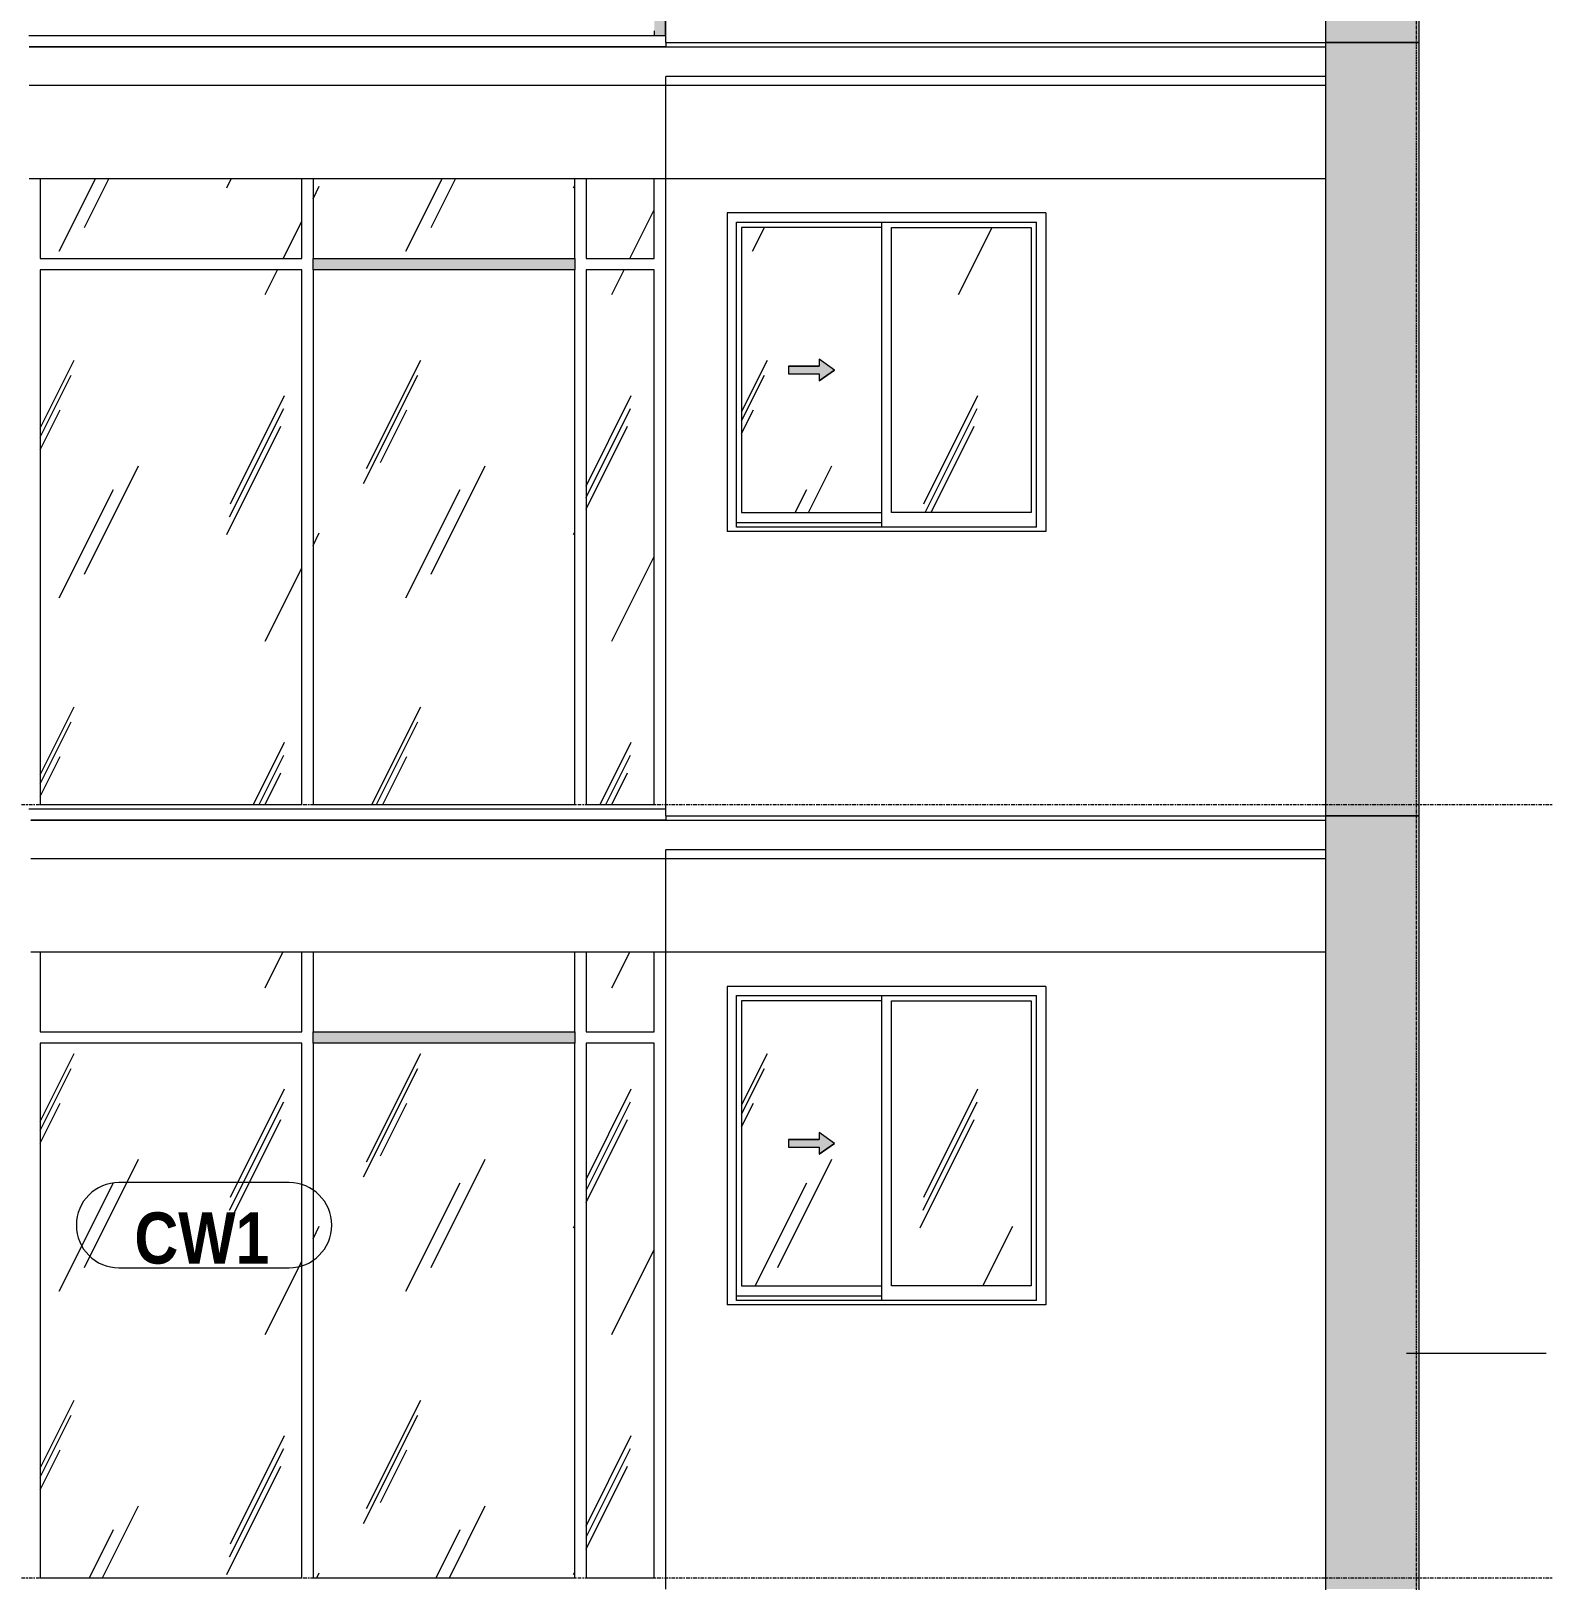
# Model space of a CAD drawing. Header units: millimetres. Extents: x 1240 to 198004, y -7796 to 35300.
# Drawn here: x 172974 to 179620, y 15790 to 22600 of the extents above; entities that cross this region are included whole.
import ezdxf

# ---------------------------------------------------------------- set-up
doc = ezdxf.new("R2010")
doc.units = ezdxf.units.MM
for name, pattern in [('1 NÉT CALL OUT', [6, 3, -3]), ('Centre', [31.75, 6.35, -4.7625, 15.875, -4.7625]), ('Grid Line', [22.225, 12.7, -3.175, 3.175, -3.175])]:
    doc.linetypes.add(name, pattern=pattern)
for name, color, linetype, lineweight in [('0-2', 50, 'Continuous', 5), ('A-DETL-GENF', 92, 'Continuous', 9), ('A-DETL-GENF-2', 92, '1 NÉT CALL OUT', 9), ('A-FLOR', 192, 'Continuous', 9), ('A-FLOR-2', 7, 'Continuous', 9), ('A-FLOR-LEVL-2', 51, 'Centre', 9), ('A-GLAZ', 151, 'Continuous', 9), ('A-GLAZ-3', 7, '1 NÉT CALL OUT', 9), ('A-GLAZ-CURT', 52, 'Continuous', 9), ('A-GLAZ-CWMG', 51, 'Continuous', 9), ('A-WALL', 113, 'Continuous', 9), ('A-WALL-IDEN', 211, 'Continuous', 9), ('A-WALL-PATT-3', 111, 'Continuous', 5), ('S-BEAM-3', 7, 'Continuous', 9), ('S-GRID-1', 1, 'Grid Line', 9)]:
    doc.layers.add(name, color=color, linetype=linetype, lineweight=lineweight)
doc.styles.add('Arial_B', font='arialbd.ttf', dxfattribs={"width": 0.85, "height": 225})
pattern_1 = [(63.435, (1790.26, 104.33), (-0.001, 1524.001), [532.46, -2875.304]), (63.435, (266.26, 104.33), (-0.001, 1524.001), [532.46, -2875.304]), (63.435, (2519.8, 398.8), (-0.001, 1524.001), [532.46, -2875.304]), (63.435, (995.8, 398.8), (-0.001, 1524.001), [532.46, -2875.304]), (63.435, (2409.4, 294.83), (-0.001, 1524.001), [532.46, -2875.304]), (63.435, (885.4, 294.83), (-0.001, 1524.001), [532.46, -2875.304]), (63.435, (2296.8, 890.1), (-0.001, 1524.001), [258.8, -3148.965]), (63.435, (772.8, 890.1), (-0.001, 1524.001), [258.8, -3148.965]), (63.435, (2223.2, 797.95), (-0.001, 1524.001), [532.46, -2875.304]), (63.435, (699.2, 797.95), (-0.001, 1524.001), [532.46, -2875.304]), (63.435, (2236.2, 864.1), (-0.001, 1524.001), [532.46, -2875.304]), (63.435, (712.2, 864.1), (-0.001, 1524.001), [532.46, -2875.304]), (63.435, (1621.35, 573.94), (-0.001, 1524.001), [532.46, -2875.304]), (63.435, (97.35, 573.94), (-0.001, 1524.001), [532.46, -2875.304]), (63.435, (1634.34, 651.9), (-0.001, 1524.001), [532.46, -2875.304]), (63.435, (110.34, 651.9), (-0.001, 1524.001), [532.46, -2875.304]), (63.435, (1637.84, 708.1), (-0.001, 1524.001), [532.46, -2875.304]), (63.435, (113.84, 708.1), (-0.001, 1524.001), [532.46, -2875.304])]
pattern_2 = [(63.435, (1790.26, 104.33), (-0.001, 1524.001), [532.46, -2875.304]), (63.435, (266.26, 104.33), (-0.001, 1524.001), [532.46, -2875.304]), (63.435, (2519.8, 398.8), (-0.001, 1524.001), [532.46, -2875.304]), (63.435, (995.8, 398.8), (-0.001, 1524.001), [532.46, -2875.304]), (63.435, (2409.4, 294.83), (-0.001, 1524.001), [532.46, -2875.304]), (63.435, (885.4, 294.83), (-0.001, 1524.001), [532.46, -2875.304]), (63.435, (2296.8, 890.1), (-0.001, 1524.001), [258.8, -3148.965]), (63.435, (772.8, 890.1), (-0.001, 1524.001), [258.8, -3148.965]), (63.435, (2223.2, 797.95), (-0.001, 1524.001), [532.46, -2875.304]), (63.435, (699.2, 797.95), (-0.001, 1524.001), [532.46, -2875.304]), (63.435, (2236.2, 864.1), (-0.001, 1524.001), [532.46, -2875.304]), (63.435, (712.2, 864.1), (-0.001, 1524.001), [532.46, -2875.304]), (63.435, (1621.35, 573.94), (-0.001, 1524.001), [532.46, -2875.304]), (63.435, (97.35, 573.94), (-0.001, 1524.001), [532.46, -2875.304]), (63.435, (1634.34, 651.9), (-0.001, 1524.001), [532.46, -2875.304]), (63.435, (110.34, 651.9), (-0.001, 1524.001), [532.46, -2875.304]), (63.435, (1637.84, 708.1), (-0.001, 1524.001), [532.46, -2875.304]), (63.435, (113.84, 708.1), (-0.001, 1524.001), [532.46, -2875.304])]

# ---------------------------------------------------------------- blocks, each defined once
blk = doc.blocks.new('NCV_TKTC_KET CAU_rvt-2-TKCS_MẶT ĐỨNG NỘI KHU 2')
at = {"layer": 'A-FLOR-2'}
for p, q in [((-23335.3, 22530), (-17636.9, 22530)), ((-17636.9, 22360), (-23335.3, 22360)), ((-23327.4, 19130), (-17636.9, 19130)), ((-17636.9, 18960), (-23327.4, 18960))]:
    blk.add_line(p, q, dxfattribs=at)
at = {"layer": 'S-BEAM-3'}
for p, q in [((-23335.3, 22530), (-17636.9, 22530)), ((-17636.9, 21950), (-23335.3, 21950)), ((-23327.4, 19130), (-17636.9, 19130)), ((-17636.9, 18550), (-23327.4, 18550))]:
    blk.add_line(p, q, dxfattribs=at)
blk = doc.blocks.new('System Panel - Glazed-V430-TKCS_MẶT ĐỨNG NỘI KHU 2')
at = {"layer": 'A-GLAZ-CURT'}
h = blk.add_hatch(dxfattribs=at)
h.set_pattern_fill('FP_36', color=256, style=0, pattern_type=2)
h.set_pattern_definition(pattern_1)
h.paths.add_polyline_path([(-22137.4, 15800), (-22137.4, 18150), (-23287.4, 18150), (-23287.4, 15800)])
for p, q in [((-22137.4, 18150), (-23287.4, 18150)), ((-23287.4, 18150), (-23287.4, 15800)), ((-22137.4, 15800), (-22137.4, 18150)), ((-23287.4, 15800), (-22137.4, 15800))]:
    blk.add_line(p, q, dxfattribs=at)
blk = doc.blocks.new('System Panel - Glazed-V431-TKCS_MẶT ĐỨNG NỘI KHU 2')
at = {"layer": 'A-GLAZ-CURT'}
h = blk.add_hatch(dxfattribs=at)
h.set_pattern_fill('FP_36', color=256, style=0, pattern_type=2)
h.set_pattern_definition(pattern_1)
h.paths.add_polyline_path([(-20937.4, 15800), (-20937.4, 18150), (-22087.4, 18150), (-22087.4, 15800), (-20981.6, 15800)])
for p, q in [((-20937.4, 18150), (-22087.4, 18150)), ((-22087.4, 18150), (-22087.4, 15800)), ((-20937.4, 15800), (-20937.4, 18150)), ((-22087.4, 15800), (-20937.4, 15800))]:
    blk.add_line(p, q, dxfattribs=at)
blk = doc.blocks.new('System Panel - Glazed-4731944-TKCS_MẶT ĐỨNG NỘI KHU 2')
at = {"layer": 'A-GLAZ-CURT'}
h = blk.add_hatch(dxfattribs=at)
h.set_pattern_fill('FP_36', color=256, style=0, pattern_type=2)
h.set_pattern_definition(pattern_1)
h.paths.add_polyline_path([(-20587.4, 15800), (-20587.4, 18150), (-20887.4, 18150), (-20887.4, 15800)])
for p, q in [((-20587.4, 18150), (-20887.4, 18150)), ((-20887.4, 18150), (-20887.4, 15800)), ((-20587.4, 15800), (-20587.4, 18150)), ((-20887.4, 15800), (-20587.4, 15800))]:
    blk.add_line(p, q, dxfattribs=at)
blk = doc.blocks.new('System Panel - Glazed-V432-TKCS_MẶT ĐỨNG NỘI KHU 2')
at = {"layer": 'A-GLAZ-CURT'}
h = blk.add_hatch(dxfattribs=at)
h.set_pattern_fill('FP_36', color=256, style=0, pattern_type=2)
h.set_pattern_definition(pattern_1)
h.paths.add_polyline_path([(-22137.4, 18200), (-22137.4, 18550), (-23287.4, 18550), (-23287.4, 18200)])
for p, q in [((-23287.4, 18550), (-23287.4, 18200)), ((-22137.4, 18200), (-22137.4, 18550)), ((-23287.4, 18200), (-22137.4, 18200))]:
    blk.add_line(p, q, dxfattribs=at)
blk = doc.blocks.new('System Panel - Glazed-V433-TKCS_MẶT ĐỨNG NỘI KHU 2')
at = {"layer": 'A-GLAZ-CURT'}
h = blk.add_hatch(dxfattribs=at)
h.set_pattern_fill('FP_36', color=256, style=0, pattern_type=2)
h.set_pattern_definition(pattern_1)
h.paths.add_polyline_path([(-20981.6, 18200), (-20937.4, 18200), (-20937.4, 18550), (-22087.4, 18550), (-22087.4, 18200)])
for p, q in [((-22087.4, 18550), (-22087.4, 18200)), ((-20937.4, 18200), (-20937.4, 18550)), ((-22087.4, 18200), (-20937.4, 18200))]:
    blk.add_line(p, q, dxfattribs=at)
blk = doc.blocks.new('System Panel - Glazed-4731946-TKCS_MẶT ĐỨNG NỘI KHU 2')
at = {"layer": 'A-GLAZ-CURT'}
h = blk.add_hatch(dxfattribs=at)
h.set_pattern_fill('FP_36', color=256, style=0, pattern_type=2)
h.set_pattern_definition(pattern_1)
h.paths.add_polyline_path([(-20587.4, 18200), (-20587.4, 18550), (-20887.4, 18550), (-20887.4, 18200)])
for p, q in [((-20887.4, 18550), (-20887.4, 18200)), ((-20587.4, 18200), (-20587.4, 18550)), ((-20887.4, 18200), (-20587.4, 18200))]:
    blk.add_line(p, q, dxfattribs=at)
blk = doc.blocks.new('Rectangular Mullion - 50 x 100mm-1286803-TKCS_MẶT ĐỨNG NỘI KHU 2')
at = {"layer": 'A-GLAZ-CWMG'}
blk.add_hatch(color=256, dxfattribs=at).paths.add_polyline_path([(-20981.6, 7950), (-20976.9, 7950), (-20976.9, 8000), (-22126.9, 8000), (-22126.9, 7950)])
for p, q in [((-22126.9, 7950), (-22126.9, 8000)), ((-20976.9, 8000), (-20976.9, 7950))]:
    blk.add_line(p, q, dxfattribs=at)
blk = doc.blocks.new('System Panel - Glazed-V482-TKCS_MẶT ĐỨNG NỘI KHU 2')
at = {"layer": 'A-GLAZ-CURT'}
h = blk.add_hatch(dxfattribs=at)
h.set_pattern_fill('FP_36', color=256, style=0, pattern_type=2)
h.set_pattern_definition(pattern_1)
h.paths.add_polyline_path([(-22137.4, 19200), (-22137.4, 21550), (-23287.4, 21550), (-23287.4, 19200)])
for p, q in [((-22137.4, 21550), (-23287.4, 21550)), ((-23287.4, 21550), (-23287.4, 19200)), ((-22137.4, 19200), (-22137.4, 21550)), ((-23287.4, 19200), (-22137.4, 19200))]:
    blk.add_line(p, q, dxfattribs=at)
blk = doc.blocks.new('System Panel - Glazed-V483-TKCS_MẶT ĐỨNG NỘI KHU 2')
at = {"layer": 'A-GLAZ-CURT'}
h = blk.add_hatch(dxfattribs=at)
h.set_pattern_fill('FP_36', color=256, style=0, pattern_type=2)
h.set_pattern_definition(pattern_1)
h.paths.add_polyline_path([(-20981.6, 19200), (-20937.4, 19200), (-20937.4, 21550), (-22087.4, 21550), (-22087.4, 19200)])
for p, q in [((-20937.4, 21550), (-22087.4, 21550)), ((-22087.4, 21550), (-22087.4, 19200)), ((-20937.4, 19200), (-20937.4, 21550)), ((-22087.4, 19200), (-20937.4, 19200))]:
    blk.add_line(p, q, dxfattribs=at)
blk = doc.blocks.new('System Panel - Glazed-V484-TKCS_MẶT ĐỨNG NỘI KHU 2')
at = {"layer": 'A-GLAZ-CURT'}
h = blk.add_hatch(dxfattribs=at)
h.set_pattern_fill('FP_36', color=256, style=0, pattern_type=2)
h.set_pattern_definition(pattern_1)
h.paths.add_polyline_path([(-20587.4, 19200), (-20587.4, 21550), (-20887.4, 21550), (-20887.4, 19200)])
for p, q in [((-20587.4, 21550), (-20887.4, 21550)), ((-20887.4, 21550), (-20887.4, 19200)), ((-20587.4, 19200), (-20587.4, 21550)), ((-20887.4, 19200), (-20587.4, 19200))]:
    blk.add_line(p, q, dxfattribs=at)
blk = doc.blocks.new('System Panel - Glazed-V485-TKCS_MẶT ĐỨNG NỘI KHU 2')
at = {"layer": 'A-GLAZ-CURT'}
h = blk.add_hatch(dxfattribs=at)
h.set_pattern_fill('FP_43', color=256, style=0, pattern_type=2)
h.set_pattern_definition(pattern_2)
h.paths.add_polyline_path([(-22137.4, 21600), (-22137.4, 21950), (-23287.4, 21950), (-23287.4, 21600)])
for p, q in [((-23287.4, 21950), (-23287.4, 21600)), ((-22137.4, 21600), (-22137.4, 21950)), ((-23287.4, 21600), (-22137.4, 21600))]:
    blk.add_line(p, q, dxfattribs=at)
blk = doc.blocks.new('System Panel - Glazed-V486-TKCS_MẶT ĐỨNG NỘI KHU 2')
at = {"layer": 'A-GLAZ-CURT'}
h = blk.add_hatch(dxfattribs=at)
h.set_pattern_fill('FP_43', color=256, style=0, pattern_type=2)
h.set_pattern_definition(pattern_2)
h.paths.add_polyline_path([(-20981.6, 21600), (-20937.4, 21600), (-20937.4, 21950), (-22087.4, 21950), (-22087.4, 21600)])
for p, q in [((-22087.4, 21950), (-22087.4, 21600)), ((-20937.4, 21600), (-20937.4, 21950)), ((-22087.4, 21600), (-20937.4, 21600))]:
    blk.add_line(p, q, dxfattribs=at)
blk = doc.blocks.new('System Panel - Glazed-V487-TKCS_MẶT ĐỨNG NỘI KHU 2')
at = {"layer": 'A-GLAZ-CURT'}
h = blk.add_hatch(dxfattribs=at)
h.set_pattern_fill('FP_43', color=256, style=0, pattern_type=2)
h.set_pattern_definition(pattern_2)
h.paths.add_polyline_path([(-20587.4, 21600), (-20587.4, 21950), (-20887.4, 21950), (-20887.4, 21600)])
for p, q in [((-20887.4, 21950), (-20887.4, 21600)), ((-20587.4, 21600), (-20587.4, 21950)), ((-20887.4, 21600), (-20587.4, 21600))]:
    blk.add_line(p, q, dxfattribs=at)
blk = doc.blocks.new('Rectangular Mullion - 50 x 100mm-V502-TKCS_MẶT ĐỨNG NỘI KHU 2')
at = {"layer": 'A-GLAZ-CWMG'}
blk.add_hatch(color=256, dxfattribs=at).paths.add_polyline_path([(-20537.4, 22580), (-20537.4, 24975), (-20587.4, 24975), (-20587.4, 22580)])
for p, q in [((-20587.4, 24975), (-20587.4, 24950)), ((-20537.4, 22580), (-20537.4, 24975)), ((-20587.4, 22600), (-20587.4, 22580))]:
    blk.add_line(p, q, dxfattribs=at)
blk = doc.blocks.new('1_FAMILY RVT - W01-WxH 1400x1400xmm-V525-TKCS_MẶT ĐỨNG NỘI KHU 2')
at = {"layer": 'A-DETL-GENF-2'}
blk.add_hatch(color=256, dxfattribs=at).paths.add_polyline_path([(-19862.4, 17662.1), (-19794.7, 17709.5), (-19862.4, 17757), (-19862.4, 17726.5), (-19997.9, 17726.5), (-19997.9, 17692.6), (-19862.4, 17692.6)])
at = {"layer": 'A-GLAZ'}
h = blk.add_hatch(dxfattribs=at)
h.set_pattern_fill('FP_36', color=256, style=0, pattern_type=2)
h.set_pattern_definition(pattern_1)
h.paths.add_polyline_path([(-19589.2, 17082.6), (-19589.2, 18336.5), (-20203.4, 18336.5), (-20203.4, 17082.6), (-19702, 17082.6)])
h.paths.add_polyline_path([(-19862.4, 17662.1), (-19862.4, 17692.6), (-19997.9, 17692.6), (-19997.9, 17726.5), (-19862.4, 17726.5), (-19862.4, 17757), (-19794.7, 17709.5), (-19818.9, 17692.6)])
h = blk.add_hatch(dxfattribs=at)
h.set_pattern_fill('FP_36', color=256, style=0, pattern_type=2)
h.set_pattern_definition(pattern_1)
h.paths.add_polyline_path([(-19544.7, 17082.6), (-18930.4, 17082.6), (-18930.4, 18336.5), (-19544.7, 18336.5), (-19544.7, 17960.1)])
at = {"layer": 'A-DETL-GENF'}
for p, q in [((-19997.9, 17726.5), (-19997.9, 17692.6)), ((-19997.9, 17726.5), (-19862.4, 17726.5)), ((-19862.4, 17726.5), (-19997.9, 17726.5)), ((-19997.9, 17726.5), (-19997.9, 17692.6)), ((-19862.4, 17757), (-19862.4, 17726.5)), ((-19794.7, 17709.5), (-19862.4, 17757)), ((-19794.7, 17709.5), (-19862.4, 17757)), ((-19862.4, 17757), (-19862.4, 17726.5)), ((-19794.7, 17709.5), (-19862.4, 17662.1)), ((-19862.4, 17662.1), (-19794.7, 17709.5)), ((-19997.9, 17692.6), (-19862.4, 17692.6)), ((-19997.9, 17692.6), (-19862.4, 17692.6)), ((-19862.4, 17692.6), (-19862.4, 17662.1)), ((-19862.4, 17692.6), (-19862.4, 17662.1))]:
    blk.add_line(p, q, dxfattribs=at)
at = {"layer": 'A-GLAZ'}
for p, q in [((-18866.9, 18400), (-20266.9, 18400)), ((-20266.9, 18400), (-20266.9, 17000)), ((-18866.9, 18400), (-18866.9, 17000)), ((-20226, 18359.1), (-18907.9, 18359.1)), ((-20226, 17019), (-20226, 18359.1)), ((-20203.4, 18336.5), (-20203.4, 17082.6)), ((-19589.2, 18336.5), (-20203.4, 18336.5)), ((-19589.2, 18359.1), (-19589.2, 17019)), ((-19544.7, 17082.6), (-19544.7, 18336.5)), ((-19544.7, 18336.5), (-18930.4, 18336.5)), ((-18930.4, 18336.5), (-18930.4, 17082.6)), ((-18907.9, 17019), (-18907.9, 18359.1)), ((-19589.2, 17038.1), (-20226, 17038.1)), ((-19589.2, 17038.1), (-20226, 17038.1)), ((-20203.4, 17082.6), (-19589.2, 17082.6)), ((-18930.4, 17082.6), (-19544.7, 17082.6)), ((-18866.9, 17000), (-20266.9, 17000)), ((-18907.9, 17019), (-20226, 17019))]:
    blk.add_line(p, q, dxfattribs=at)
blk = doc.blocks.new('1_FAMILY RVT - W01-WxH 1400x1400xmm-V526-TKCS_MẶT ĐỨNG NỘI KHU 2')
at = {"layer": 'A-DETL-GENF-2'}
blk.add_hatch(color=256, dxfattribs=at).paths.add_polyline_path([(-19862.4, 21062.1), (-19794.7, 21109.5), (-19862.4, 21157), (-19862.4, 21126.5), (-19997.9, 21126.5), (-19997.9, 21092.6), (-19862.4, 21092.6)])
at = {"layer": 'A-GLAZ'}
h = blk.add_hatch(dxfattribs=at)
h.set_pattern_fill('FP_36', color=256, style=0, pattern_type=2)
h.set_pattern_definition(pattern_1)
h.paths.add_polyline_path([(-20203.4, 20482.6), (-19589.2, 20482.6), (-19589.2, 21736.5), (-20203.4, 21736.5), (-20203.4, 21092.6)])
h.paths.add_polyline_path([(-19862.4, 21062.1), (-19862.4, 21092.6), (-19997.9, 21092.6), (-19997.9, 21126.5), (-19862.4, 21126.5), (-19862.4, 21157), (-19794.7, 21109.5), (-19818.9, 21092.6)])
h = blk.add_hatch(dxfattribs=at)
h.set_pattern_fill('FP_36', color=256, style=0, pattern_type=2)
h.set_pattern_definition(pattern_1)
h.paths.add_polyline_path([(-18930.4, 20482.6), (-18930.4, 21736.5), (-19544.7, 21736.5), (-19544.7, 20482.6)])
at = {"layer": 'A-DETL-GENF'}
for p, q in [((-19997.9, 21126.5), (-19997.9, 21092.6)), ((-19997.9, 21126.5), (-19862.4, 21126.5)), ((-19862.4, 21126.5), (-19997.9, 21126.5)), ((-19997.9, 21126.5), (-19997.9, 21092.6)), ((-19862.4, 21157), (-19862.4, 21126.5)), ((-19794.7, 21109.5), (-19862.4, 21157)), ((-19794.7, 21109.5), (-19862.4, 21157)), ((-19862.4, 21157), (-19862.4, 21126.5)), ((-19997.9, 21092.6), (-19862.4, 21092.6)), ((-19997.9, 21092.6), (-19862.4, 21092.6)), ((-19794.7, 21109.5), (-19862.4, 21062.1)), ((-19862.4, 21062.1), (-19794.7, 21109.5)), ((-19862.4, 21092.6), (-19862.4, 21062.1)), ((-19862.4, 21092.6), (-19862.4, 21062.1))]:
    blk.add_line(p, q, dxfattribs=at)
at = {"layer": 'A-GLAZ'}
for p, q in [((-18866.9, 21800), (-20266.9, 21800)), ((-20266.9, 21800), (-20266.9, 20400)), ((-18866.9, 21800), (-18866.9, 20400)), ((-20226, 21759.1), (-18907.9, 21759.1)), ((-20226, 20419), (-20226, 21759.1)), ((-20203.4, 21736.5), (-20203.4, 20482.6)), ((-19589.2, 21736.5), (-20203.4, 21736.5)), ((-19589.2, 21759.1), (-19589.2, 20419)), ((-19544.7, 20482.6), (-19544.7, 21736.5)), ((-19544.7, 21736.5), (-18930.4, 21736.5)), ((-18930.4, 21736.5), (-18930.4, 20482.6)), ((-18907.9, 20419), (-18907.9, 21759.1)), ((-19589.2, 20438.1), (-20226, 20438.1)), ((-19589.2, 20438.1), (-20226, 20438.1)), ((-20203.4, 20482.6), (-19589.2, 20482.6)), ((-18930.4, 20482.6), (-19544.7, 20482.6)), ((-18866.9, 20400), (-20266.9, 20400)), ((-18907.9, 20419), (-20226, 20419))]:
    blk.add_line(p, q, dxfattribs=at)
blk = doc.blocks.new('CTL_WALL TAG NO MARK - 10-2062273-TKCS_MẶT ĐỨNG NỘI KHU 2')
at = {"layer": 'A-WALL-IDEN'}
for p, q in [((-22189.9, 10737.5), (-22937.6, 10737.5)), ((-22937.6, 10362.5), (-22189.9, 10362.5))]:
    blk.add_line(p, q, dxfattribs=at)
for centre, start, end in [((-22937.6, 10550), 90, 270), ((-22189.9, 10550), 270, 90)]:
    blk.add_arc(centre, 187.5, start, end, dxfattribs=at)

msp = doc.modelspace()

# ---------------------------------------------------------------- hatches: boundary and pattern name
at = {"layer": 'A-WALL-PATT-3'}
for points in [[(179064.2, 22550), (179064.2, 25950), (178664.2, 25950), (178664.2, 22550)], [(179074.2, 22550), (179074.2, 25950), (179064.2, 25950), (179064.2, 22550)], [(179064.2, 19150), (179064.2, 22550), (178664.2, 22550), (178664.2, 19150)], [(179074.2, 19150), (179074.2, 22550), (179064.2, 22550), (179064.2, 19150)], [(179064.2, 15750), (179064.2, 19150), (178664.2, 19150), (178664.2, 15750)], [(179074.2, 15750), (179074.2, 19150), (179064.2, 19150), (179064.2, 15750)]]:
    msp.add_hatch(color=256, dxfattribs=at).paths.add_polyline_path(points)

# ---------------------------------------------------------------- linework, layer by layer
at = {"layer": 'A-FLOR'}
for p, q in [((172963.7, 22580), (175764.2, 22580)), ((175764.2, 22550), (175764.2, 22530)), ((175764.2, 22530), (172965.8, 22530)), ((172963.7, 19180), (175764.2, 19180)), ((175764.2, 19150), (175764.2, 19130)), ((175764.2, 19130), (172973.7, 19130))]:
    msp.add_line(p, q, dxfattribs=at)
at = {"layer": 'A-FLOR-LEVL-2'}
for p, q in [((104944.5, 19200), (194512.3, 19200)), ((104944.5, 15800), (194512.3, 15800))]:
    msp.add_line(p, q, dxfattribs=at)
at = {"layer": 'A-WALL'}
for p, q in [((178664.2, 29350), (178664.2, 22550)), ((179074.2, 29350), (179074.2, 4700)), ((175764.2, 22550), (175764.2, 25800)), ((175764.2, 22550), (179074.2, 22550)), ((178664.2, 22550), (178664.2, 2200)), ((179074.2, 22550), (178664.2, 22550)), ((178664.2, 22400), (175764.2, 22400)), ((175764.2, 19150), (175764.2, 22400)), ((175764.2, 19150), (179074.2, 19150)), ((179074.2, 19150), (178664.2, 19150)), ((178664.2, 19000), (175764.2, 19000)), ((175764.2, 15750), (175764.2, 19000))]:
    msp.add_line(p, q, dxfattribs=at)
at = {"layer": 'A-WALL-IDEN'}
msp.add_line((179021, 16786.7), (179634.9, 16786.7), dxfattribs=at)
at = {"layer": 'S-GRID-1'}
msp.add_line((179064.2, 5.5), (179064.2, 30542.5), dxfattribs=at)

# ---------------------------------------------------------------- block references
at = {"layer": '0-2'}
msp.add_blockref('NCV_TKTC_KET CAU_rvt-2-TKCS_MẶT ĐỨNG NỘI KHU 2', (196301.1, 0), dxfattribs=at)
at = {"layer": 'A-GLAZ-3'}
for name in ['1_FAMILY RVT - W01-WxH 1400x1400xmm-V526-TKCS_MẶT ĐỨNG NỘI KHU 2', '1_FAMILY RVT - W01-WxH 1400x1400xmm-V525-TKCS_MẶT ĐỨNG NỘI KHU 2']:
    msp.add_blockref(name, (196301.1, 0), dxfattribs=at)
at = {"layer": 'A-GLAZ-CURT'}
for name in ['System Panel - Glazed-V485-TKCS_MẶT ĐỨNG NỘI KHU 2', 'System Panel - Glazed-V486-TKCS_MẶT ĐỨNG NỘI KHU 2', 'System Panel - Glazed-V487-TKCS_MẶT ĐỨNG NỘI KHU 2', 'System Panel - Glazed-V482-TKCS_MẶT ĐỨNG NỘI KHU 2', 'System Panel - Glazed-V483-TKCS_MẶT ĐỨNG NỘI KHU 2', 'System Panel - Glazed-V484-TKCS_MẶT ĐỨNG NỘI KHU 2', 'System Panel - Glazed-V432-TKCS_MẶT ĐỨNG NỘI KHU 2', 'System Panel - Glazed-V433-TKCS_MẶT ĐỨNG NỘI KHU 2', 'System Panel - Glazed-4731946-TKCS_MẶT ĐỨNG NỘI KHU 2', 'System Panel - Glazed-V430-TKCS_MẶT ĐỨNG NỘI KHU 2', 'System Panel - Glazed-V431-TKCS_MẶT ĐỨNG NỘI KHU 2', 'System Panel - Glazed-4731944-TKCS_MẶT ĐỨNG NỘI KHU 2']:
    msp.add_blockref(name, (196301.1, 0), dxfattribs=at)
at = {"layer": 'A-GLAZ-CWMG'}
for name, p in [('Rectangular Mullion - 50 x 100mm-V502-TKCS_MẶT ĐỨNG NỘI KHU 2', (196301.1, 0)), ('Rectangular Mullion - 50 x 100mm-1286803-TKCS_MẶT ĐỨNG NỘI KHU 2', (196340.7, 13600)), ('Rectangular Mullion - 50 x 100mm-1286803-TKCS_MẶT ĐỨNG NỘI KHU 2', (196340.7, 10200))]:
    msp.add_blockref(name, p, dxfattribs=at)
at = {"layer": 'A-WALL-IDEN'}
msp.add_blockref('CTL_WALL TAG NO MARK - 10-2062273-TKCS_MẶT ĐỨNG NỘI KHU 2', (196298.2, 6800), dxfattribs=at)

# ---------------------------------------------------------------- texts
at = {"layer": 'A-WALL-IDEN', "insert": (173725.1, 17292), "char_height": 225, "width": 615.825, "attachment_point": 5, "line_spacing_factor": 0.936439, "style": 'Arial_B'}
msp.add_mtext('\\pt6.37425,12.75075,19.125,25.49925,31.87575,38.25,44.62425,51.00075,57.375,63.74925,70.12575,76.5,82.87425,89.25075,95.625,101.99925,108.37575,114.75,121.12425,127.50075,133.875,140.24925,146.62575,153,159.37425,165.75075,172.125,178.49925,184.87575,191.25,197.62425,204.00075;CW1', dxfattribs=at)

doc.saveas('drawing.dxf')
